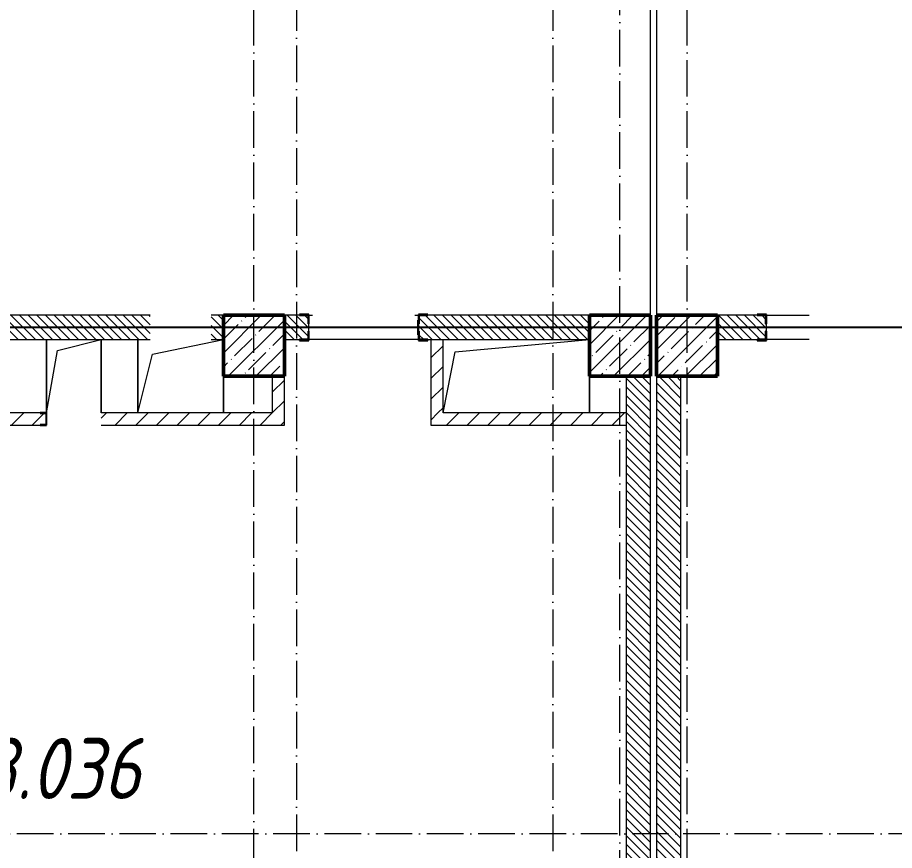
# Model space of a CAD drawing. Header units: millimetres. Extents: x -135211 to 49383, y -8033 to 228499.
# Drawn here: x -63279 to -56093, y 129627 to 136453 of the extents above; entities that cross this region are included whole.
import ezdxf

# ---------------------------------------------------------------- set-up
doc = ezdxf.new("R2010")
doc.units = ezdxf.units.MM
doc.linetypes.add('50_200_ШТРИХ_1Т_ш5_п1_п1_', pattern=[700, 500, -100, 0, -100])
for name, color, linetype, lineweight in [('A-FLOR-____-OTLN', 7, 'Continuous', 9), ('A-GENM-____-MCUT', 7, 'Continuous', 25), ('A-GENM-____-OTLN', 7, 'Continuous', 9), ('A-GENM-____-OTLN-1', 7, 'Continuous', 25), ('A-WALL-____-MCUT-3', 7, 'Continuous', 9), ('A-WALL-____-PATT-1', 7, 'Continuous', 9), ('A-WALL-FNSH-MCUT-1', 7, 'Continuous', 9), ('I-WALL-____-OTLN', 7, 'Continuous', 9), ('S-COLS-____-MCUT', 7, 'Continuous', 50), ('S-COLS-____-OTLN', 7, 'Continuous', 9), ('S-GRID-____-OTLN-1', 7, '50_200_ШТРИХ_1Т_ш5_п1_п1_', 9), ('Марки помещений', 7, 'Continuous', 9)]:
    doc.layers.add(name, color=color, linetype=linetype, lineweight=lineweight)
doc.styles.add('ISOCPEUR_I_2', font='isocpeui.ttf', dxfattribs={"width": 0.85, "height": 2.3})
pattern_1 = [(135, (-129942.255, 127932.027), (-35.35534, -35.35534), [])]
pattern_2 = [(45, (-129942.25, 127932.03), (-84.85281, 84.85281), [])]

# ---------------------------------------------------------------- blocks, each defined once
blk = doc.blocks.new('BSC_Колонна _Прямоугольная - 500х500-V61-АР1_План отверстий 3 этажа в осях 1-64_А-ГГ')
at = {"layer": 'S-COLS-____-OTLN'}
h = blk.add_hatch(dxfattribs=at)
h.set_pattern_fill('FP_98', color=256, style=0, pattern_type=2)
h.set_pattern_definition([(45, (-68600, -5831.04), (-114.04925, 114.04925), []), (45, (-68485.95, -5831.04), (-114.04925, 114.04925), [201.613, -40.323, 3.353, -36.97])])
h.paths.add_polyline_path([(-250, -250), (250, -250), (250, 250), (-250, 250)], flags=0)
at = {"layer": 'S-COLS-____-MCUT'}
for p, q in [((250, 250), (-250, 250)), ((-250, 250), (-250, -250)), ((250, -250), (250, 250)), ((-250, -250), (250, -250))]:
    blk.add_line(p, q, dxfattribs=at)
blk = doc.blocks.new('BSC_Колонна _Прямоугольная - 500х500-V132-АР1_План отверстий 3 этажа в осях 1-64_А-ГГ')
at = {"layer": 'S-COLS-____-OTLN'}
h = blk.add_hatch(dxfattribs=at)
h.set_pattern_fill('FP_155', color=256, style=0, pattern_type=2)
h.set_pattern_definition([(45, (-71600, -5831.04), (-114.04925, 114.04925), []), (45, (-71485.95, -5831.04), (-114.04925, 114.04925), [201.613, -40.323, 3.353, -36.97])])
h.paths.add_polyline_path([(-250, -250), (250, -250), (250, 250), (-250, 250)], flags=0)
at = {"layer": 'S-COLS-____-MCUT'}
for p, q in [((250, 250), (-250, 250)), ((-250, 250), (-250, -250)), ((250, -250), (250, 250)), ((-250, -250), (250, -250))]:
    blk.add_line(p, q, dxfattribs=at)
blk = doc.blocks.new('BSC_Колонна _Прямоугольная - 500х500-V150-АР1_План отверстий 3 этажа в осях 1-64_А-ГГ')
at = {"layer": 'S-COLS-____-OTLN'}
h = blk.add_hatch(dxfattribs=at)
h.set_pattern_fill('FP_173', color=256, style=0, pattern_type=2)
h.set_pattern_definition([(45, (-72150, -5831.04), (-114.04925, 114.04925), []), (45, (-72035.95, -5831.04), (-114.04925, 114.04925), [201.613, -40.323, 3.353, -36.97])])
h.paths.add_polyline_path([(-250, -250), (250, -250), (250, 250), (-250, 250)], flags=0)
at = {"layer": 'S-COLS-____-MCUT'}
for p, q in [((250, 250), (-250, 250)), ((-250, 250), (-250, -250)), ((250, -250), (250, 250)), ((-250, -250), (250, -250))]:
    blk.add_line(p, q, dxfattribs=at)
blk = doc.blocks.new('154_Фахверк_СКБ_Швеллер - Тип_100_3960-28318856-АР1_План отверстий 3 этажа в осях 1-64_А-ГГ')
at = {"layer": 'A-GENM-____-MCUT'}
for p, q in [((175, 50), (125, 50)), ((125, 50), (125, -50)), ((128, 47), (175, 47)), ((128, -47), (128, 47)), ((175, 47), (175, 50)), ((125, -50), (175, -50)), ((175, -47), (128, -47)), ((175, -50), (175, -47))]:
    blk.add_line(p, q, dxfattribs=at)
blk = doc.blocks.new('Фахверк_СКБ_Уголок - 200_3960_зеркало-28268689-АР1_План отверстий 3 этажа в осях 1-64_А-ГГ')
at = {"layer": 'A-GENM-____-MCUT'}
for p, q in [((200, 156), (125, 156)), ((125, 156), (125, 81)), ((131, 81), (131, 150)), ((131, 150), (200, 150)), ((200, 150), (200, 156)), ((125, 81), (131, 81)), ((131, 19), (125, 19)), ((125, 19), (125, -56)), ((131, -50), (131, 19)), ((125, -56), (200, -56)), ((200, -50), (131, -50)), ((200, -56), (200, -50))]:
    blk.add_line(p, q, dxfattribs=at)
blk = doc.blocks.new('154_Стойка_СКБ_Уголок - СМ-2480_200-28346303-АР1_План отверстий 3 этажа в осях 1-64_А-ГГ')
at = {"layer": 'A-GENM-____-MCUT'}
for p, q in [((125, 156), (125, 81)), ((200, 156), (125, 156)), ((131, 81), (131, 150)), ((131, 150), (200, 150)), ((200, 150), (200, 156)), ((125, 81), (131, 81)), ((131, 19), (125, 19)), ((125, 19), (125, -56)), ((131, -50), (131, 19)), ((125, -56), (200, -56)), ((200, -50), (131, -50)), ((200, -56), (200, -50))]:
    blk.add_line(p, q, dxfattribs=at)
blk = doc.blocks.new('Стойка_Влож_Полоса боковая - Полоса-28213942-АР1_План отверстий 3 этажа в осях 1-64_А-ГГ')
at = {"layer": 'A-GENM-____-OTLN'}
for p, q in [((-5, 60), (0, 60)), ((-5, -60), (-5, 60)), ((0, 31), (0, -31)), ((0, -60), (-5, -60))]:
    blk.add_line(p, q, dxfattribs=at)
blk = doc.blocks.new('Фахверк_СКБ_Уголок - 200_3960-28268576-АР1_План отверстий 3 этажа в осях 1-64_А-ГГ')
at = {"layer": 'A-GENM-____-MCUT'}
for p, q in [((200, 156), (125, 156)), ((125, 156), (125, 81)), ((131, 81), (131, 150)), ((131, 150), (200, 150)), ((200, 150), (200, 156)), ((125, 81), (131, 81)), ((131, 19), (125, 19)), ((125, 19), (125, -56)), ((131, -50), (131, 19)), ((125, -56), (200, -56)), ((200, -50), (131, -50)), ((200, -56), (200, -50))]:
    blk.add_line(p, q, dxfattribs=at)
blk = doc.blocks.new('AR_Отверстие прямоугольное _в плите_ - AR_Отверстие прямоугольное _в плите_-30552548-АР1_План отверстий 3 этажа в осях 1-64_А-ГГ')
at = {"layer": 'A-GENM-____-OTLN'}
for p, q in [((-500, 200), (600, 300)), ((-600, -300), (-500, 200)), ((600, -300), (600, 0))]:
    blk.add_line(p, q, dxfattribs=at)
blk = doc.blocks.new('AR_Отверстие прямоугольное _в плите_ - AR_Отверстие прямоугольное _в плите_-30552550-АР1_План отверстий 3 этажа в осях 1-64_А-ГГ')
at = {"layer": 'A-GENM-____-OTLN'}
for p, q in [((-350, 300), (-350, -300)), ((-230, 180), (350, 300)), ((-350, -300), (-230, 180)), ((350, -300), (350, 0))]:
    blk.add_line(p, q, dxfattribs=at)
blk = doc.blocks.new('AR_Отверстие прямоугольное _в плите_ - AR_Отверстие прямоугольное _в плите_-30552643-АР1_План отверстий 3 этажа в осях 1-64_А-ГГ')
at = {"layer": 'A-GENM-____-OTLN'}
for p, q in [((-225, 300), (-225, -300)), ((-135, 210), (225, 300)), ((225, -300), (225, 300)), ((-225, -300), (-135, 210))]:
    blk.add_line(p, q, dxfattribs=at)

msp = doc.modelspace()

# ---------------------------------------------------------------- hatches: boundary and pattern name
at = {"layer": 'A-WALL-____-PATT-1'}
h = msp.add_hatch(dxfattribs=at)
h.set_pattern_fill('FP_6', color=256, style=0, pattern_type=2)
h.set_pattern_definition(pattern_1)
h.paths.add_polyline_path([(-61692.3, 133813.1), (-61592.3, 133813.1), (-61592.3, 134013.1), (-61692.3, 134013.1), (-61692.3, 133819)], flags=0)
h.paths.add_polyline_path([(-62192.3, 133813.1), (-62192.3, 134013.1), (-64986.3, 134012.7), (-64986.3, 133944.1), (-64992.3, 133944.1), (-64992.3, 133882.1), (-64986.3, 133882.1), (-64986.3, 133813.1), (-62792.3, 133813.1)], flags=0)
h.paths.add_polyline_path([(-66767.3, 133813.1), (-66698.3, 133813.1), (-66698.3, 133882.1), (-66692.3, 133882.1), (-66692.3, 133944.1), (-66698.3, 133944.1), (-66698.3, 134013.1), (-67092.3, 134013.1), (-67092.3, 133813.1)], flags=0)
h = msp.add_hatch(dxfattribs=at)
h.set_pattern_fill('FP_6', color=256, style=0, pattern_type=2)
h.set_pattern_definition(pattern_1)
h.paths.add_polyline_path([(-59986.3, 133813.1), (-58592.3, 133813.1), (-58592.3, 134013.1), (-59986.3, 134013.1), (-59986.3, 133944.1), (-59992.3, 133944.1), (-59992.3, 133882.1), (-59986.3, 133882.1), (-59986.3, 133813.9)], flags=0)
h.paths.add_polyline_path([(-60898.3, 133813.1), (-60898.3, 133882.1), (-60892.3, 133882.1), (-60892.3, 133944.1), (-60898.3, 133944.1), (-60898.3, 134013.1), (-61092.3, 134013.1), (-61092.3, 133813.1), (-60967.3, 133813.1)], flags=0)
h = msp.add_hatch(dxfattribs=at)
h.set_pattern_fill('FP_6', color=256, style=0, pattern_type=2)
h.set_pattern_definition(pattern_1)
h.paths.add_polyline_path([(-55367.3, 133813.1), (-55042.3, 133813.1), (-55042.3, 134013.1), (-55436.3, 134013.1), (-55436.3, 133944.1), (-55442.3, 133944.1), (-55442.3, 133882.1), (-55436.3, 133882.1), (-55436.3, 133813.1)], flags=0)
h.paths.add_polyline_path([(-57542.3, 133813.1), (-57148.3, 133813.1), (-57148.3, 133882.1), (-57142.3, 133882.1), (-57142.3, 133944.1), (-57148.3, 133944.1), (-57148.3, 134013.1), (-57542.3, 134013.1)], flags=0)
h = msp.add_hatch(dxfattribs=at)
h.set_pattern_fill('FP_4', color=256, style=0, pattern_type=2)
h.set_pattern_definition(pattern_2)
h.paths.add_polyline_path([(-59792.3, 133213.1), (-59792.3, 133813.1), (-59892.3, 133813.1), (-59892.3, 133213.1)], flags=0)
h = msp.add_hatch(dxfattribs=at)
h.set_pattern_fill('FP_4', color=256, style=0, pattern_type=2)
h.set_pattern_definition(pattern_2)
h.paths.add_polyline_path([(-61092.3, 133213.1), (-61092.3, 133513.1), (-61192.3, 133513.1), (-61192.3, 133213.1)], flags=0)
h = msp.add_hatch(dxfattribs=at)
h.set_pattern_fill('FP_6', color=256, style=0, pattern_type=2)
h.set_pattern_definition(pattern_1)
h.paths.add_polyline_path([(-58092.3, 126513.1), (-58092.3, 133513.1), (-58292.3, 133513.1), (-58292.3, 126513.1)], flags=0)
h = msp.add_hatch(dxfattribs=at)
h.set_pattern_fill('FP_6', color=256, style=0, pattern_type=2)
h.set_pattern_definition(pattern_1)
h.paths.add_polyline_path([(-57842.3, 126513.1), (-57842.3, 133513.1), (-58042.3, 133513.1), (-58042.3, 126513.1)], flags=0)
h = msp.add_hatch(dxfattribs=at)
h.set_pattern_fill('FP_4', color=256, style=0, pattern_type=2)
h.set_pattern_definition(pattern_2)
h.paths.add_polyline_path([(-64542.3, 133113.1), (-63092.3, 133113.1), (-63092.3, 133116.1), (-63045.3, 133116.1), (-63045.3, 133210.1), (-63092.3, 133210.1), (-63092.3, 133213.1), (-64542.3, 133213.1), (-64542.3, 133116.1)], flags=0)
h.paths.add_polyline_path([(-61092.3, 133113.1), (-61092.3, 133213.1), (-62592.3, 133213.1), (-62592.3, 133113.1)], flags=0)
h = msp.add_hatch(dxfattribs=at)
h.set_pattern_fill('FP_4', color=256, style=0, pattern_type=2)
h.set_pattern_definition(pattern_2)
h.paths.add_polyline_path([(-58292.3, 133113.1), (-58292.3, 133213.1), (-59892.3, 133213.1), (-59892.3, 133113.1), (-59257.4, 133113.1)], flags=0)

# ---------------------------------------------------------------- linework, layer by layer
at = {"color": 251, "ltscale": 0.6, "true_color": 0x636466}
msp.add_line((-39623.5, 133913.1), (-134611, 133913.1), dxfattribs=at)
at = {"layer": 'A-FLOR-____-OTLN'}
for p, q in [((-58092.3, 134013.1), (-58092.3, 136913.1)), ((-58042.3, 136913.1), (-58042.3, 134013.1)), ((-63042.3, 133213.1), (-63042.3, 133813.1)), ((-62592.3, 133813.1), (-62592.3, 133213.1)), ((-62292.3, 133213.1), (-62292.3, 133813.1)), ((-61592.3, 133513.1), (-61592.3, 133213.1)), ((-58592.3, 133513.1), (-58592.3, 133213.1))]:
    msp.add_line(p, q, dxfattribs=at)
at = {"layer": 'A-WALL-____-MCUT-3'}
for p, q in [((-62192.3, 134013.1), (-64917.3, 134013.1)), ((-61592.3, 134013.1), (-61692.3, 134013.1)), ((-60967.3, 134013.1), (-61092.3, 134013.1)), ((-58592.3, 134013.1), (-59917.3, 134013.1)), ((-57217.3, 134013.1), (-57542.3, 134013.1)), ((-60892.3, 133882.1), (-60892.3, 133944.1)), ((-57142.3, 133882.1), (-57142.3, 133944.1)), ((-64917.3, 133813.1), (-62192.3, 133813.1)), ((-61692.3, 133813.1), (-61592.3, 133813.1)), ((-61092.3, 133813.1), (-60967.3, 133813.1)), ((-59917.3, 133813.1), (-58592.3, 133813.1)), ((-57542.3, 133813.1), (-57217.3, 133813.1)), ((-58292.3, 133513.1), (-58292.3, 126513.1)), ((-58092.3, 126513.1), (-58092.3, 133513.1)), ((-58042.3, 133513.1), (-58042.3, 126513.1)), ((-57842.3, 126513.1), (-57842.3, 133513.1))]:
    msp.add_line(p, q, dxfattribs=at)
at = {"layer": 'A-WALL-FNSH-MCUT-1'}
for p, q in [((-59892.3, 133813.1), (-59892.3, 133113.1)), ((-59792.3, 133213.1), (-59792.3, 133813.1)), ((-61192.3, 133513.1), (-61192.3, 133213.1)), ((-61092.3, 133113.1), (-61092.3, 133513.1)), ((-63092.3, 133213.1), (-64542.3, 133213.1)), ((-61192.3, 133213.1), (-62592.3, 133213.1)), ((-58292.3, 133213.1), (-59792.3, 133213.1)), ((-64642.3, 133113.1), (-63092.3, 133113.1)), ((-62592.3, 133113.1), (-61092.3, 133113.1)), ((-59892.3, 133113.1), (-58292.3, 133113.1))]:
    msp.add_line(p, q, dxfattribs=at)
at = {"layer": 'I-WALL-____-OTLN'}
for p, q in [((-60892.3, 134013.1), (-60862.3, 134013.1)), ((-60022.3, 134013.1), (-59992.3, 134013.1)), ((-57142.3, 134013.1), (-56792.3, 134013.1)), ((-59992.3, 133813.1), (-60892.3, 133813.1)), ((-56792.3, 133813.1), (-57142.3, 133813.1))]:
    msp.add_line(p, q, dxfattribs=at)
at = {"layer": 'S-GRID-____-OTLN-1', "color": 251, "ltscale": 0.6, "true_color": 0x636466}
for p, q in [((-60992.3, 177813), (-60992.3, 123449.4)), ((-58892.3, 177813), (-58892.3, 123622)), ((-61342.3, 123622), (-61342.3, 138082.6)), ((-58342.3, 123449.4), (-58342.3, 138082.6)), ((-57792.3, 123622), (-57792.3, 138082.6)), ((-26015.8, 129763.1), (-134611, 129763.1))]:
    msp.add_line(p, q, dxfattribs=at)

# ---------------------------------------------------------------- block references
at = {"layer": 'A-GENM-____-OTLN'}
for name, p in [('Стойка_Влож_Полоса боковая - Полоса-28213942-АР1_План отверстий 3 этажа в осях 1-64_А-ГГ', (-59992.3, 133913.1)), ('AR_Отверстие прямоугольное _в плите_ - AR_Отверстие прямоугольное _в плите_-30552643-АР1_План отверстий 3 этажа в осях 1-64_А-ГГ', (-62817.3, 133513.1)), ('AR_Отверстие прямоугольное _в плите_ - AR_Отверстие прямоугольное _в плите_-30552550-АР1_План отверстий 3 этажа в осях 1-64_А-ГГ', (-61942.3, 133513.1)), ('AR_Отверстие прямоугольное _в плите_ - AR_Отверстие прямоугольное _в плите_-30552548-АР1_План отверстий 3 этажа в осях 1-64_А-ГГ', (-59192.3, 133513.1))]:
    msp.add_blockref(name, p, dxfattribs=at)
at = {"layer": 'A-GENM-____-OTLN-1', "rotation": 180}
for name, p in [('Фахверк_СКБ_Уголок - 200_3960_зеркало-28268689-АР1_План отверстий 3 этажа в осях 1-64_А-ГГ', (-60767.3, 133963.1)), ('Фахверк_СКБ_Уголок - 200_3960-28268576-АР1_План отверстий 3 этажа в осях 1-64_А-ГГ', (-57017.3, 133963.1)), ('154_Фахверк_СКБ_Швеллер - Тип_100_3960-28318856-АР1_План отверстий 3 этажа в осях 1-64_А-ГГ', (-62917.3, 133163.1))]:
    msp.add_blockref(name, p, dxfattribs=at)
at = {"layer": 'A-GENM-____-OTLN-1'}
msp.add_blockref('154_Стойка_СКБ_Уголок - СМ-2480_200-28346303-АР1_План отверстий 3 этажа в осях 1-64_А-ГГ', (-60117.3, 133863.1), dxfattribs=at)
at = {"layer": 'S-COLS-____-OTLN'}
for name, p in [('BSC_Колонна _Прямоугольная - 500х500-V61-АР1_План отверстий 3 этажа в осях 1-64_А-ГГ', (-61342.3, 133763.1)), ('BSC_Колонна _Прямоугольная - 500х500-V132-АР1_План отверстий 3 этажа в осях 1-64_А-ГГ', (-58342.3, 133763.1)), ('BSC_Колонна _Прямоугольная - 500х500-V150-АР1_План отверстий 3 этажа в осях 1-64_А-ГГ', (-57792.3, 133763.1))]:
    msp.add_blockref(name, p, dxfattribs=at)

# ---------------------------------------------------------------- texts
at = {"layer": 'Марки помещений', "insert": (-63592, 130549.1), "char_height": 500, "width": 785.654, "attachment_point": 1, "style": 'ISOCPEUR_I_2'}
msp.add_mtext('3.036', dxfattribs=at)

doc.saveas('drawing.dxf')
